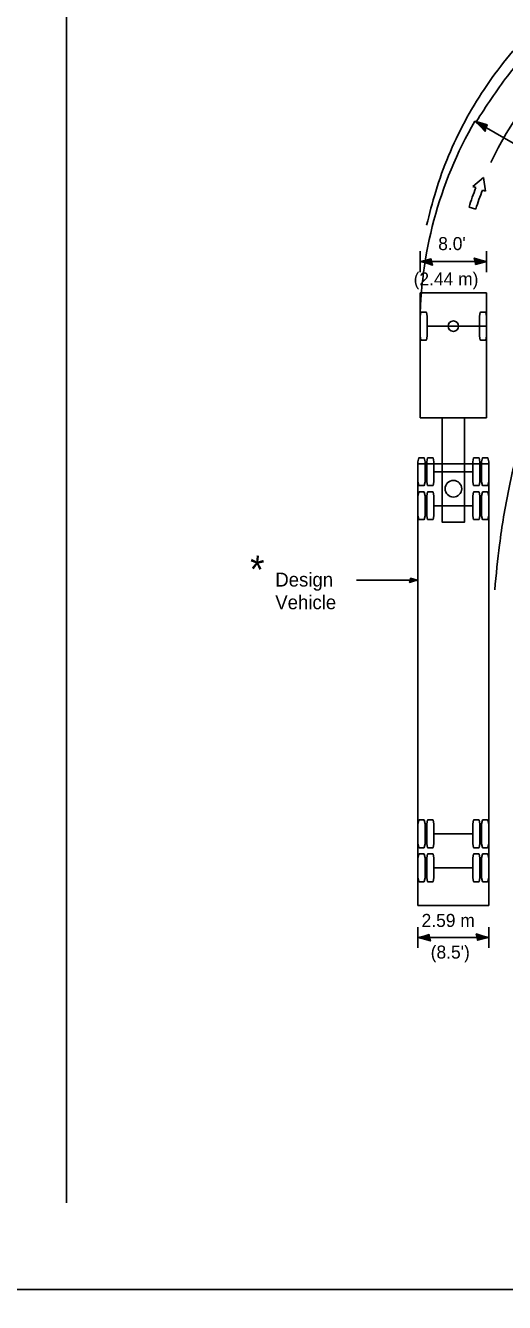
# Model space of a CAD drawing. Extents: x 2145173 to 2147094, y 2149363 to 2149822.
# Drawn here: x 2146670.4 to 2146702, y 2149528.6 to 2149612.8 of the extents above; entities that cross this region are included whole.
import ezdxf

# ---------------------------------------------------------------- set-up
doc = ezdxf.new("R2010")
doc.units = 0
for name, color, linetype in [('Design_EX_Roadway Dimensions', 7, 'Continuous'), ('Sheets_General Details', 7, 'Continuous'), ('Topo_Building', 7, 'Continuous')]:
    doc.layers.add(name, color=color, linetype=linetype)

msp = doc.modelspace()

# ---------------------------------------------------------------- linework, layer by layer
at = {"layer": 'Design_EX_Roadway Dimensions'}
for p, q in [((2146723.474825167, 2149592.9535133704), (2146700.061895763, 2149606.4716724046)), ((2146696.43965193, 2149597.8991813096), (2146696.43965193, 2149596.52538466)), ((2146700.8346563787, 2149597.8991813096), (2146700.8346563787, 2149596.52538466)), ((2146700.8346563787, 2149597.212282985), (2146696.43965193, 2149597.212282985)), ((2146696.302272265, 2149553.335507652), (2146696.302272265, 2149551.9617110025)), ((2146700.9720360436, 2149553.335507652), (2146700.9720360436, 2149551.9617110025)), ((2146700.9720360436, 2149552.648609327), (2146696.302272265, 2149552.648609327))]:
    msp.add_line(p, q, dxfattribs=at)
for points in [[(2146700.778559682, 2149606.033202307), (2146700.865566803, 2149606.2415614654), (2146700.509524505, 2149606.3342927396), (2146700.0607509324, 2149606.4716724046), (2146700.4236622145, 2149606.1247887504), (2146700.7270423076, 2149605.7939327233), (2146700.778559682, 2149606.033202307), (2146700.8197735813, 2149606.179740616), (2146700.327496449, 2149606.317120281), (2146700.71101468, 2149605.8992571337), (2146700.7373457826, 2149606.105326631), (2146700.526696963, 2149606.1957682436), (2146700.685828408, 2149606.0343471374)], [(2146697.1952400873, 2149597.191676035), (2146697.1700538155, 2149597.394311041), (2146696.8506460944, 2149597.3061590893), (2146696.43965193, 2149597.212282985), (2146696.879266858, 2149597.104668914), (2146697.26392992, 2149596.9833168765), (2146697.1952400873, 2149597.191676035), (2146697.160895171, 2149597.325621208), (2146696.716700921, 2149597.212282985), (2146697.203253901, 2149597.057730862), (2146697.131129577, 2149597.229455443), (2146696.9250600794, 2149597.2054140014), (2146697.123115763, 2149597.152751797)], [(2146700.0779233905, 2149597.231745104), (2146700.1031096624, 2149597.029110098), (2146700.4248070447, 2149597.1172620496), (2146700.8346563787, 2149597.212282985), (2146700.395041451, 2149597.3198970556), (2146700.0115232193, 2149597.4401042624), (2146700.0779233905, 2149597.231745104), (2146700.111123476, 2149597.0977999307), (2146700.5576073877, 2149597.212282985), (2146700.069909577, 2149597.365690277), (2146700.142033901, 2149597.193965696), (2146700.3481033985, 2149597.2180071375), (2146700.1511925454, 2149597.2706693425)], [(2146697.057860422, 2149552.6280023777), (2146697.03267415, 2149552.830637383), (2146696.713266429, 2149552.7424854315), (2146696.302272265, 2149552.648609327), (2146696.7418871927, 2149552.5409952565), (2146697.126550255, 2149552.419643219), (2146697.057860422, 2149552.6280023777), (2146697.023515506, 2149552.761947551), (2146696.579321256, 2149552.648609327), (2146697.065874236, 2149552.4940572036), (2146696.993749912, 2149552.6657817853), (2146696.7876804145, 2149552.641740344), (2146696.985736098, 2149552.589078139)], [(2146700.2153030555, 2149552.6680714465), (2146700.2404893273, 2149552.4654364404), (2146700.5621867096, 2149552.553588392), (2146700.9720360436, 2149552.648609327), (2146700.532421116, 2149552.7562233983), (2146700.148902884, 2149552.876430605), (2146700.2153030555, 2149552.6680714465), (2146700.2485031416, 2149552.5341262734), (2146700.6949870526, 2149552.648609327), (2146700.2072892417, 2149552.8020166196), (2146700.279413566, 2149552.6302920384), (2146700.4854830634, 2149552.6543334797), (2146700.2885722104, 2149552.7069956847)]]:
    msp.add_lwpolyline(points, dxfattribs=at)
at = {"layer": 'Sheets_General Details'}
msp.add_line((2146673.1137296474, 2149535.146440009), (2146673.1137296474, 2149649.6294941567), dxfattribs=at)
for points in [[(2146575.8031336213, 2149655.3536468646), (2146770.424325673, 2149655.3536468646), (2146770.424325673, 2149529.4222873016), (2146575.8031336213, 2149529.4222873016)], [(2146575.8031336213, 2149529.4222873016), (2146770.424325673, 2149529.4222873016), (2146770.424325673, 2149403.490927739), (2146575.8031336213, 2149403.490927739)]]:
    msp.add_lwpolyline(points, close=True, dxfattribs=at)
at = {"layer": 'Topo_Building'}
for p, q in [((2146700.6354558645, 2149602.7612766195), (2146699.9313850813, 2149602.1613854156)), ((2146700.7590975626, 2149601.8465570165), (2146700.6354558645, 2149602.7612766195)), ((2146699.9313850813, 2149602.1613854156), (2146700.129440765, 2149602.0892610913)), ((2146700.564476371, 2149601.923260663), (2146700.7590975626, 2149601.8465570165)), ((2146699.679522362, 2149600.8081957153), (2146700.124861443, 2149600.677685034)), ((2146699.679522362, 2149600.8081957153), (2146699.679522362, 2149600.8081957153)), ((2146700.8346563787, 2149595.1515880097), (2146696.43965193, 2149595.1515880097)), ((2146696.43965193, 2149595.1515880097), (2146696.43965193, 2149586.908808111)), ((2146700.8346563787, 2149595.1515880097), (2146700.8346563787, 2149586.908808111)), ((2146700.8346563787, 2149592.9535133704), (2146696.9147566045, 2149592.9535133704)), ((2146700.8346563787, 2149586.908808111), (2146696.43965193, 2149586.908808111)), ((2146696.302272265, 2149583.886455482), (2146700.9720360436, 2149583.886455482)), ((2146696.302272265, 2149554.7619665065), (2146696.302272265, 2149583.886455482)), ((2146699.917647115, 2149583.3586886027), (2146697.3600956853, 2149583.3586886027)), ((2146700.9720360436, 2149583.886455482), (2146700.9720360436, 2149554.7619665065)), ((2146699.917647115, 2149581.114820741), (2146697.3600956853, 2149581.114820741)), ((2146696.302272265, 2149576.2103667012), (2146692.2552963006, 2149576.2103667012)), ((2146699.9165022844, 2149559.478668337), (2146697.3589508547, 2149559.478668337)), ((2146699.9165022844, 2149557.234800476), (2146697.3589508547, 2149557.234800476)), ((2146700.9720360436, 2149554.7619665065), (2146696.302272265, 2149554.7619665065))]:
    msp.add_line(p, q, dxfattribs=at)
for points in [[(2146696.43965193, 2149593.6129357624), (2146696.496893457, 2149593.8579294984), (2146696.5300935428, 2149593.8693778035), (2146696.824314992, 2149593.8693778035), (2146696.856370247, 2149593.8579294984), (2146696.9147566045, 2149593.6129357624), (2146696.9147566045, 2149592.294090979), (2146696.856370247, 2149592.0490972428), (2146696.824314992, 2149592.037648937), (2146696.5300935428, 2149592.037648937), (2146696.496893457, 2149592.0490972428), (2146696.43965193, 2149592.294090979), (2146696.43965193, 2149593.6129357624)], [(2146700.3584068734, 2149593.6129357624), (2146700.416793231, 2149593.8579294984), (2146700.4499933165, 2149593.8693778035), (2146700.7430699356, 2149593.8693778035), (2146700.776270021, 2149593.8579294984), (2146700.8346563787, 2149593.6129357624), (2146700.8346563787, 2149592.294090979), (2146700.776270021, 2149592.0490972428), (2146700.7430699356, 2149592.037648937), (2146700.4499933165, 2149592.037648937), (2146700.416793231, 2149592.0490972428), (2146700.3584068734, 2149592.294090979), (2146700.3584068734, 2149593.6129357624)], [(2146699.3692732854, 2149586.908808111), (2146699.3692732854, 2149580.023797235), (2146697.9038901925, 2149580.023797235), (2146697.9038901925, 2149586.908808111), (2146699.3692732854, 2149586.908808111)], [(2146696.3034170954, 2149584.0181109942), (2146696.3606586223, 2149584.2631047303), (2146696.393858708, 2149584.2745530354), (2146696.688080157, 2149584.2745530354), (2146696.7201354126, 2149584.2631047303), (2146696.77852177, 2149584.0181109942), (2146696.77852177, 2149582.6992662107), (2146696.7201354126, 2149582.454272474), (2146696.688080157, 2149582.443968999), (2146696.393858708, 2149582.443968999), (2146696.3606586223, 2149582.454272474), (2146696.3034170954, 2149582.6992662107), (2146696.3034170954, 2149584.0181109942)], [(2146696.8827013494, 2149584.0181109942), (2146696.941087707, 2149584.2631047303), (2146696.975432623, 2149584.2745530354), (2146697.2673644116, 2149584.2745530354), (2146697.2994196666, 2149584.2631047303), (2146697.3600956853, 2149584.0181109942), (2146697.3600956853, 2149582.6992662107), (2146697.2994196666, 2149582.454272474), (2146697.2673644116, 2149582.443968999), (2146696.975432623, 2149582.443968999), (2146696.941087707, 2149582.454272474), (2146696.8827013494, 2149582.6992662107), (2146696.8827013494, 2149584.0181109942)], [(2146699.917647115, 2149584.0181109942), (2146699.9760334725, 2149584.2631047303), (2146700.009233558, 2149584.2745530354), (2146700.302310177, 2149584.2745530354), (2146700.334365432, 2149584.2631047303), (2146700.3927517897, 2149584.0181109942), (2146700.3927517897, 2149582.6992662107), (2146700.334365432, 2149582.454272474), (2146700.302310177, 2149582.443968999), (2146700.009233558, 2149582.443968999), (2146699.9760334725, 2149582.454272474), (2146699.917647115, 2149582.6992662107), (2146699.917647115, 2149584.0181109942)], [(2146700.496931369, 2149584.0181109942), (2146700.5553177265, 2149584.2631047303), (2146700.588517812, 2149584.2745530354), (2146700.8815944307, 2149584.2745530354), (2146700.9147945167, 2149584.2631047303), (2146700.9731808743, 2149584.0181109942), (2146700.9731808743, 2149582.6992662107), (2146700.9147945167, 2149582.454272474), (2146700.8815944307, 2149582.443968999), (2146700.588517812, 2149582.443968999), (2146700.5553177265, 2149582.454272474), (2146700.496931369, 2149582.6992662107), (2146700.496931369, 2149584.0181109942)], [(2146696.3034170954, 2149581.774243133), (2146696.3606586223, 2149582.0192368687), (2146696.393858708, 2149582.031830005), (2146696.688080157, 2149582.031830005), (2146696.7201354126, 2149582.0192368687), (2146696.77852177, 2149581.774243133), (2146696.77852177, 2149580.4553983496), (2146696.7201354126, 2149580.210404613), (2146696.688080157, 2149580.198956308), (2146696.393858708, 2149580.198956308), (2146696.3606586223, 2149580.210404613), (2146696.3034170954, 2149580.4553983496), (2146696.3034170954, 2149581.774243133)], [(2146696.8827013494, 2149581.774243133), (2146696.941087707, 2149582.0192368687), (2146696.975432623, 2149582.031830005), (2146697.2673644116, 2149582.031830005), (2146697.2994196666, 2149582.0192368687), (2146697.3600956853, 2149581.774243133), (2146697.3600956853, 2149580.4553983496), (2146697.2994196666, 2149580.210404613), (2146697.2673644116, 2149580.198956308), (2146696.975432623, 2149580.198956308), (2146696.941087707, 2149580.210404613), (2146696.8827013494, 2149580.4553983496), (2146696.8827013494, 2149581.774243133)], [(2146699.917647115, 2149581.774243133), (2146699.9760334725, 2149582.0192368687), (2146700.009233558, 2149582.031830005), (2146700.302310177, 2149582.031830005), (2146700.334365432, 2149582.0192368687), (2146700.3927517897, 2149581.774243133), (2146700.3927517897, 2149580.4553983496), (2146700.334365432, 2149580.210404613), (2146700.302310177, 2149580.198956308), (2146700.009233558, 2149580.198956308), (2146699.9760334725, 2149580.210404613), (2146699.917647115, 2149580.4553983496), (2146699.917647115, 2149581.774243133)], [(2146700.496931369, 2149581.774243133), (2146700.5553177265, 2149582.0192368687), (2146700.588517812, 2149582.031830005), (2146700.8815944307, 2149582.031830005), (2146700.9147945167, 2149582.0192368687), (2146700.9731808743, 2149581.774243133), (2146700.9731808743, 2149580.4553983496), (2146700.9147945167, 2149580.210404613), (2146700.8815944307, 2149580.198956308), (2146700.588517812, 2149580.198956308), (2146700.5553177265, 2149580.210404613), (2146700.496931369, 2149580.4553983496), (2146700.496931369, 2149581.774243133)], [(2146695.7974019963, 2149576.1966287345), (2146695.814574454, 2149576.3328635693), (2146696.027512935, 2149576.2744772113), (2146696.302272265, 2149576.2103667012), (2146696.0091956463, 2149576.1382423774), (2146695.752753605, 2149576.0581042394), (2146695.7974019963, 2149576.1966287345), (2146695.820298607, 2149576.2870703475), (2146696.1179545475, 2149576.2103667012), (2146695.792822674, 2149576.1073319525), (2146695.840905557, 2149576.2229598374), (2146695.9771403912, 2149576.2057873793), (2146695.845484879, 2149576.1702976325)], [(2146696.302272265, 2149560.1380907292), (2146696.359513792, 2149560.3819396347), (2146696.392713878, 2149560.394532771), (2146696.686935327, 2149560.394532771), (2146696.718990582, 2149560.3819396347), (2146696.7773769395, 2149560.1380907292), (2146696.7773769395, 2149558.8192459457), (2146696.718990582, 2149558.5742522096), (2146696.686935327, 2149558.5628039045), (2146696.392713878, 2149558.5628039045), (2146696.359513792, 2149558.5742522096), (2146696.302272265, 2149558.8192459457), (2146696.302272265, 2149560.1380907292)], [(2146696.881556519, 2149560.1380907292), (2146696.9399428763, 2149560.3819396347), (2146696.9742877926, 2149560.394532771), (2146697.266219581, 2149560.394532771), (2146697.298274836, 2149560.3819396347), (2146697.3589508547, 2149560.1380907292), (2146697.3589508547, 2149558.8192459457), (2146697.298274836, 2149558.5742522096), (2146697.266219581, 2149558.5628039045), (2146696.9742877926, 2149558.5628039045), (2146696.9399428763, 2149558.5742522096), (2146696.881556519, 2149558.8192459457), (2146696.881556519, 2149560.1380907292)], [(2146699.9165022844, 2149560.1380907292), (2146699.974888642, 2149560.3819396347), (2146700.008088728, 2149560.394532771), (2146700.301165346, 2149560.394532771), (2146700.3332206015, 2149560.3819396347), (2146700.391606959, 2149560.1380907292), (2146700.391606959, 2149558.8192459457), (2146700.3332206015, 2149558.5742522096), (2146700.301165346, 2149558.5628039045), (2146700.008088728, 2149558.5628039045), (2146699.974888642, 2149558.5742522096), (2146699.9165022844, 2149558.8192459457), (2146699.9165022844, 2149560.1380907292)], [(2146700.4957865383, 2149560.1380907292), (2146700.554172896, 2149560.3819396347), (2146700.5873729815, 2149560.394532771), (2146700.8804496, 2149560.394532771), (2146700.9136496857, 2149560.3819396347), (2146700.9720360436, 2149560.1380907292), (2146700.9720360436, 2149558.8192459457), (2146700.9136496857, 2149558.5742522096), (2146700.8804496, 2149558.5628039045), (2146700.5873729815, 2149558.5628039045), (2146700.554172896, 2149558.5742522096), (2146700.4957865383, 2149558.8192459457), (2146700.4957865383, 2149560.1380907292)], [(2146696.302272265, 2149557.894222868), (2146696.359513792, 2149558.139216604), (2146696.392713878, 2149558.1506649093), (2146696.686935327, 2149558.1506649093), (2146696.718990582, 2149558.139216604), (2146696.7773769395, 2149557.894222868), (2146696.7773769395, 2149556.575378084), (2146696.718990582, 2149556.3292395184), (2146696.686935327, 2149556.3189360434), (2146696.392713878, 2149556.3189360434), (2146696.359513792, 2149556.3292395184), (2146696.302272265, 2149556.575378084), (2146696.302272265, 2149557.894222868)], [(2146696.881556519, 2149557.894222868), (2146696.9399428763, 2149558.139216604), (2146696.9742877926, 2149558.1506649093), (2146697.266219581, 2149558.1506649093), (2146697.298274836, 2149558.139216604), (2146697.3589508547, 2149557.894222868), (2146697.3589508547, 2149556.575378084), (2146697.298274836, 2149556.3292395184), (2146697.266219581, 2149556.3189360434), (2146696.9742877926, 2149556.3189360434), (2146696.9399428763, 2149556.3292395184), (2146696.881556519, 2149556.575378084), (2146696.881556519, 2149557.894222868)], [(2146699.9165022844, 2149557.894222868), (2146699.974888642, 2149558.139216604), (2146700.008088728, 2149558.1506649093), (2146700.301165346, 2149558.1506649093), (2146700.3332206015, 2149558.139216604), (2146700.391606959, 2149557.894222868), (2146700.391606959, 2149556.575378084), (2146700.3332206015, 2149556.3292395184), (2146700.301165346, 2149556.3189360434), (2146700.008088728, 2149556.3189360434), (2146699.974888642, 2149556.3292395184), (2146699.9165022844, 2149556.575378084), (2146699.9165022844, 2149557.894222868)], [(2146700.4957865383, 2149557.894222868), (2146700.554172896, 2149558.139216604), (2146700.5873729815, 2149558.1506649093), (2146700.8804496, 2149558.1506649093), (2146700.9136496857, 2149558.139216604), (2146700.9720360436, 2149557.894222868), (2146700.9720360436, 2149556.575378084), (2146700.9136496857, 2149556.3292395184), (2146700.8804496, 2149556.3189360434), (2146700.5873729815, 2149556.3189360434), (2146700.554172896, 2149556.3292395184), (2146700.4957865383, 2149556.575378084), (2146700.4957865383, 2149557.894222868)]]:
    msp.add_lwpolyline(points, dxfattribs=at)
for centre, radius in [((2146698.6377265695, 2149592.9535133704), 0.3434491624434796), ((2146698.6381694274, 2149582.237406855), 0.5495098676110088)]:
    msp.add_circle(centre, radius, dxfattribs=at)
for centre, radius, start, end in [((2146723.474825167, 2149592.9535133704), 24.838243427912445, 0, 154.23042777777778), ((2146723.474825167, 2149592.9535133704), 27.035688708827458, 149.99871944444445, 180), ((2146711.993673917, 2149597.204781901), 12.830501679209785, 157.62716111111112, 163.68590833333334), ((2146711.993673917, 2149597.204781901), 12.364816977907118, 157.5763611111111, 163.69109166666667)]:
    msp.add_arc(centre, radius, start, end, dxfattribs=at)
for points in [[(2146696.8758323663, 2149599.614137461), (2146697.4745787396, 2149601.8351087114), (2146699.387590574, 2149606.4316033353), (2146702.1477770098, 2149610.580469217), (2146705.633786008, 2149614.146616354), (2146709.7105275667, 2149617.0247203354), (2146714.2497806638, 2149619.110601582), (2146719.090124193, 2149620.361901364), (2146725.018056737, 2149620.6641366268), (2146729.9728833204, 2149619.944038216), (2146734.712481762, 2149618.341275458), (2146739.0811551083, 2149615.9108002186), (2146742.958696152, 2149612.7567920773), (2146746.18826311, 2149608.9387822207), (2146748.680559199, 2149604.6033089603), (2146750.380632553, 2149599.8992002653), (2146751.186593254, 2149594.953532326), (2146751.1785794403, 2149590.2494236315), (2146751.001130706, 2149585.6048461245), (2146750.858026888, 2149580.9705720926), (2146750.783612903, 2149577.313983343)], [(2146700.13974424, 2149606.4258791823), (2146702.2233358254, 2149609.4699835926), (2146705.5811238037, 2149613.0281169154), (2146709.539947816, 2149615.9336968292), (2146713.9704420115, 2149618.0802540947), (2146718.7249232503, 2149619.385360912), (2146723.5938875433, 2149619.8032240598), (2146728.5097898883, 2149619.322395232), (2146733.2562573133, 2149617.9508882435), (2146737.674158373, 2149615.7310618237), (2146741.6100857747, 2149612.7396196187), (2146744.9323840057, 2149609.076161886), (2146747.525425182, 2149604.864330324), (2146749.3022021824, 2149600.2483735806), (2146750.202038988, 2149595.3851334406), (2146750.3886463665, 2149590.5161691476), (2146750.4584810296, 2149585.6918532457), (2146750.4882466234, 2149580.9465306518), (2146750.5008397596, 2149576.2584495842), (2146750.506563912, 2149571.6058582636), (2146750.509998404, 2149566.9784532147), (2146750.5111432346, 2149562.367075794), (2146750.5111432346, 2149557.767146678), (2146750.5111432346, 2149553.1729417155), (2146750.5111432346, 2149548.5844609053), (2146750.5111432346, 2149543.998269756), (2146750.5111432346, 2149543.9192764484)], [(2146701.368147411, 2149575.5658271066), (2146701.687555132, 2149578.5435313447), (2146702.2908808277, 2149582.210423569), (2146703.123172631, 2149585.600266802), (2146704.1855753735, 2149588.689019603), (2146705.450613122, 2149591.42974392), (2146706.9171410454, 2149593.8625088204), (2146708.540510753, 2149595.9472452365), (2146710.2795083458, 2149597.678229015), (2146712.094064754, 2149599.058894648), (2146713.9360970953, 2149600.09840078), (2146715.7655363004, 2149600.811630207), (2146717.54002364, 2149601.21918988), (2146719.2217797055, 2149601.3485557307), (2146720.808514836, 2149601.2283485243), (2146722.5154571733, 2149600.8184991903), (2146724.4227448553, 2149600.0205523027), (2146726.5120605933, 2149598.737197266), (2146728.7009765888, 2149596.9180615353), (2146730.883023601, 2149594.563145112), (2146732.964325525, 2149591.7251101993), (2146734.87733736, 2149588.4737914614), (2146736.5865693586, 2149584.890471867), (2146738.0828628764, 2149581.050710231), (2146739.3707972355, 2149577.015182572), (2146740.4686897243, 2149572.8354062648), (2146741.396002463, 2149568.5491607175), (2146741.57917535, 2149567.594372046)]]:
    msp.add_spline(points, degree=3, dxfattribs=at)

# ---------------------------------------------------------------- texts
at = {"layer": 'Design_EX_Roadway Dimensions'}
for s, height, p in [("8.0'", 0.8586229061086991, (2146697.6401789472, 2149597.9717681236)), ('(2.44 m)', 0.8586229061086991, (2146696.017061608, 2149595.640107484)), ('2.59 m', 0.8586229061086991, (2146696.543831509, 2149553.341231805)), ("(8.5')", 0.8586022991589526, (2146697.143722713, 2149551.2542057275))]:
    msp.add_text(s, height=height, dxfattribs=at).set_placement(p)
at = {"layer": 'Topo_Building'}
msp.add_text('*', height=1.829443784604434, rotation=355, dxfattribs=at).set_placement((2146685.1069743996, 2149576.048945595))
for s, p in [('Design', (2146686.8929100446, 2149575.7856345708)), ('Vehicle', (2146686.8929100446, 2149574.291630714))]:
    msp.add_text(s, height=0.9158621435215294, dxfattribs=at).set_placement(p)

doc.saveas('drawing.dxf')
